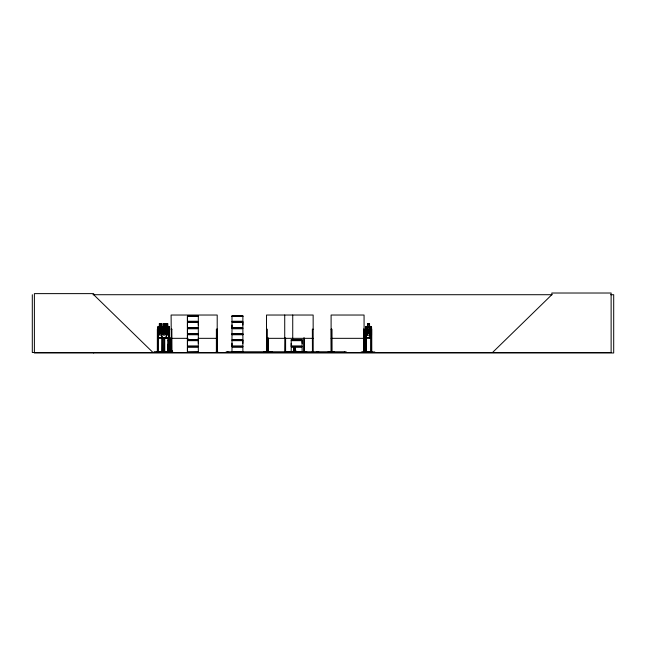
<?xml version="1.0" encoding="UTF-8"?>
<svg xmlns="http://www.w3.org/2000/svg" width="646" height="646" viewBox="0 0 646 646"><rect width="100%" height="100%" fill="white"/><g stroke="black" fill="none" stroke-linecap="round" stroke-linejoin="round"><path stroke-width="0.97" d="M187.429 346.022L187.429 340.668L198.322 340.668L198.306 346.022L187.413 346.022L187.413 340.668M187.429 327.692L187.429 322.338L198.322 322.338L198.306 327.692L187.413 327.692L187.413 322.338M198.306 343.341L198.306 340.668M198.306 325.011L198.306 322.338M231.987 346.022L231.987 340.668L242.888 340.668L242.88 346.022L231.987 346.022L231.995 343.341M231.987 327.692L231.987 322.338L242.888 322.338L242.88 327.692L231.987 327.692L231.995 325.011M242.88 343.341L242.88 340.668M242.88 325.011L242.88 322.338M291.209 346.022L291.209 340.668L302.118 340.668L302.102 346.022L291.209 346.022L291.225 343.341M302.102 343.341L302.102 340.668M263.713 352.377L272.45 352.377M263.713 352.054L272.45 352.022M168.776 351.618L169.05 344.124L168.889 351.618M170.326 338.286L170.932 338.488L170.988 341.072A1.946 0.767 -90 0 1 171.142 344.124L171.02 352.498L154.321 352.49M171.093 351.618L171.255 344.124A1.946 0.767 -90 0 0 171.093 341.072L170.988 341.072M294.277 352.425L294.503 346.902M168.646 350.689L168.582 350.843M171.65 350.899C170.173 350.302 172.619 350.6 171.182 350.495M168.13 338.722L168.008 341.072L168.404 338.036M168.598 350.463L168.59 350.584M169.535 350.843L169.535 350.503M169.252 350.875L169.446 350.439M170.835 350.463L170.835 350.875M170.964 350.681L170.964 350.843M294.39 346.902L293.615 352.441M170.229 338.722L170.52 338.133M170.382 338.488L170.213 341.072A1.946 0.767 -90 0 0 170.059 344.124L169.995 351.707L171.973 351.65L171.973 352.498L171.836 329.194M293.357 352.425L294.358 346.902L294.794 346.902L296.078 352.425L294.786 346.902L295.27 350.584M168.751 337.898L169.317 335.121M168.792 337.995L169.454 335.137L169.454 327.441L168.856 326.424L158.173 326.424M165.917 337.898L166.49 335.121M165.957 337.995L166.563 335.121L165.974 323.557L167.75 323.557L167.694 326.521L168.549 327.482L168.549 332.827L167.694 335.121L166.111 335.121M293.09 352.425L294.318 346.902L293.018 352.425M370.764 337.995L371.563 335.137L371.563 327.441L370.828 326.424L366.137 326.424L365.507 327.449L366.234 326.521M370.828 337.898L366.169 337.898L365.499 335.137L366.12 337.995L370.877 337.995L371.531 335.137M370.764 337.898L371.426 335.121L370.812 337.995M167.548 352.417L167.564 352.022M362.398 352.054L362.446 352.498M368.672 352.377L368.713 352.498M334.208 352.054L334.248 352.498L327.942 352.441M168.057 338.488L168.501 337.995M166.208 333.166L166.805 331.374L167.742 334.144L168.275 334.16L167.144 330.768L168.226 327.465L167.669 327.498L166.781 330.098L166.208 328.41M161.904 332.827L161.056 335.121L159.465 335.121L158.617 332.827L158.617 327.482L159.465 326.521L159.465 323.654M155.234 352.49L155.533 352.038M156.59 352.038L156.663 352.498L156.841 352.038M168.889 352.345L169.147 350.342L169.623 350.342L169.607 352.24M169.712 352.49L170.027 351.23M217.201 352.498L217.201 315.03L171.101 315.03L171.4 352.482M171.949 352.49L172.232 351.23L172.143 352.038M171.545 352.054L171.61 352.498M367.558 326.521L366.565 327.482L366.565 332.827L367.558 335.121L369.431 335.121L370.4 332.827L370.4 327.482L369.431 326.521L370.4 327.482M369.431 335.121L370.424 332.827M157.584 352.498L157.632 327.449L158.254 326.424M157.769 327.49L158.278 326.521M162.025 326.424L161.46 327.49L162.009 337.995M162.049 326.521L161.403 327.449L161.403 335.137L162.049 337.898L161.912 352.498M231.987 352.264L231.995 347.096L242.888 347.096L242.888 352.264L231.995 352.474M164.851 326.521L164.835 323.557L163.172 323.654L163.252 326.521L162.316 327.482L162.316 332.827L163.172 335.121L164.77 335.121L165.634 332.827L165.634 327.482L164.77 326.521L164.77 323.654M154.459 352.498L154.386 352.038M187.429 334.144L198.33 333.942L198.322 328.766L187.413 328.766L187.413 333.925M187.413 352.49L198.33 352.272L198.306 347.096L187.413 347.096L187.413 352.264M231.995 334.144L242.896 333.934L242.888 328.766L231.987 328.766L231.987 333.925M291.185 352.482L292.8 352.272M492.527 352.498L551.829 294.713L551.829 293.018L611.124 293.018L611.124 352.498L32.3 352.498L32.3 294.713M366.565 327.482L367.566 326.521L367.631 323.654L367.622 326.521M153.837 352.441L172.845 352.441L172.773 352.013L153.893 352.013L153.91 352.498M170.245 352.441L170.35 352.013L170.366 352.498M295.658 352.441L294.738 346.902M170.504 338.036L170.988 338.972M92.927 294.713L552.136 294.713M610.672 294.713L613.7 294.713L613.7 352.982L34.383 352.982L34.383 293.623L93.686 293.623L93.686 294.713L152.981 352.498M187.405 315.886L198.33 315.886M231.979 315.886L242.896 315.886M198.33 316.072L187.405 316.096L187.413 321.256L198.322 321.256L198.322 316.096M231.979 316.072L242.896 316.072M198.306 316.411L187.429 316.411L187.429 321.256M231.995 316.411L242.88 316.411M187.34 321.635L198.395 321.635M231.906 321.635L242.969 321.635M187.34 321.966L198.395 321.966M231.906 321.966L242.969 321.966M159.392 326.521L159.336 323.557L161.112 323.557L161.056 326.521L161.904 327.482M164.908 323.557L163.115 323.557L163.172 326.521M367.485 326.424L367.501 323.557L369.56 323.557L369.56 326.424M159.392 323.654L161.056 323.654M367.558 323.654L369.496 323.654L369.391 337.995M369.092 324.13L367.889 324.13L367.897 325.091L369.092 325.091L369.076 324.13M157.632 327.449L158.157 337.995L168.872 337.995M166.111 327.482L167.694 327.482L167.694 332.827L166.111 332.827M168.776 326.424L169.454 327.441M369.431 327.482L366.92 327.474L368.172 330.744C365.426 334.531 367.768 335.944 368.6 331.374C369.48 335.944 371.716 334.523 368.995 330.768C371.652 327.175 369.399 325.737 368.567 330.098L367.469 327.441L367.566 332.827M370.764 326.521L371.563 327.441L371.498 352.498M187.34 328.063L198.395 328.063M231.906 328.063L242.969 328.063M187.34 328.394L198.395 328.394M231.906 328.394L242.969 328.394M169.317 329.194L168.848 329.194L168.8 352.498M171.053 329.194L171.884 329.194M217.201 329.194L216.378 329.194L216.378 352.498M266.532 329.194L267.323 329.194L267.323 352.498M313.149 329.194L312.357 329.194L312.446 352.498M331.099 329.194L331.866 329.194L331.931 352.498M365.531 329.194L366.298 329.194M367.558 332.827L369.431 332.827M198.306 333.788L187.429 333.788L187.429 328.766M231.995 333.788L242.88 333.788M198.306 334.741L187.429 334.741L187.429 339.586L198.322 339.586L198.322 334.426L187.405 334.426L187.413 339.586M231.995 334.741L242.88 334.741M157.632 335.137L158.238 337.995M158.205 337.898L168.832 337.898M171.101 338.334L188.139 338.334M198.161 338.334L217.201 338.334M266.532 338.334L313.14 338.334M331.099 338.334L364.061 338.334M169.05 344.124A1.946 0.767 -90 0 0 168.889 341.072L168.727 338.488M291.209 339.586L302.118 339.586M187.34 339.966L198.395 339.966M231.906 339.966L242.969 339.966M291.136 339.966L302.191 339.966M187.34 340.297L198.395 340.297M231.906 340.297L242.969 340.297M291.136 340.297L302.191 340.297M170.213 341.072L170.326 341.072A1.946 0.767 -90 0 0 170.173 344.124L170.326 351.618M168.121 341.072A1.946 0.767 -90 0 0 167.96 344.124L167.79 351.707L169.389 351.65M187.34 346.393L198.395 346.393M231.906 346.393L242.969 346.393M291.136 346.393L302.191 346.393M187.34 346.724L198.395 346.724M231.906 346.724L242.969 346.724M291.136 346.724L302.191 346.724M171.836 350.342L171.351 350.342L171.351 352.038M168.961 351.23L167.403 351.23L167.403 352.24M169.607 351.23L171.174 351.23L171.247 352.498M157.285 351.65L158.149 351.65M161.888 351.65L162.752 351.65M163.931 351.65L164.787 351.65M217.29 351.65L216.289 351.65L216.329 352.498M266.435 351.65L267.412 351.65L267.412 352.498M303.58 351.65L304.549 351.65L304.702 352.441M313.237 351.65L312.26 351.65L312.26 352.498M331.027 351.65L331.947 351.65M364.352 351.65L363.432 351.65L363.44 352.498M366.379 351.65L365.45 351.65L365.466 352.498M370.869 351.65L371.789 351.65M157.882 351.892L162.154 351.892M162.493 351.876L163.777 351.876M164.528 351.892L168.8 351.892M285.702 351.892L291.532 351.892M301.634 351.892L303.58 351.892M366.145 351.892L371.103 351.892M187.437 352.11L198.298 352.11L187.429 352.118L187.429 347.096M232.011 352.11L242.864 352.11L231.995 352.118M334.248 352.013L328.015 352.013L328.031 352.498M361.122 352.498L361.122 352.013L374.817 352.013L374.801 352.498M295.246 352.264L302.126 352.264L302.102 347.096L291.209 347.096L291.209 352.264M304.969 352.441L305.009 352.013M218.009 352.441L216.773 352.441M217.096 352.441L217.161 329.194M367.429 352.441L367.356 352.013L367.34 352.498M361.203 352.441L374.89 352.441M166.2 352.441L166.143 352.013L166.127 352.498M165.804 352.441L165.739 352.013L165.731 352.498M159.126 352.054L159.086 352.498M157.648 352.49L157.697 351.65M371.563 327.441L370.788 326.424L371.458 327.482M166.014 326.424L166.62 327.441L166.62 335.137M168.751 326.521L169.317 327.482M366.565 332.827L367.566 335.121M168.663 338.286L168.889 338.972M368.575 352.054L368.535 352.498M365.563 335.121L366.185 337.995L365.571 335.121L365.636 327.49L366.201 326.424L365.571 327.49L365.563 352.498M294.633 346.902L295.085 352.425M167.96 344.124L168.121 351.618M371.773 352.498L371.716 329.194L370.949 329.194L370.885 352.498M371.555 351.65L371.555 352.498M371.393 327.482L371.393 335.121M371.402 351.65L371.369 352.498M371.167 329.194L371.167 351.529M371.103 351.65L371.103 352.498M366.298 336.962L366.363 352.498M366.266 351.65L366.266 352.498M366.08 329.194L366.145 352.498M365.983 351.65L365.951 352.498M365.749 329.194L365.749 352.498M365.684 351.65L365.684 352.498M364.239 351.65L364.239 352.498L364.271 329.194L363.504 329.194L363.536 352.498M364.118 352.498L364.061 315.03L331.099 315.03L331.123 352.498M363.964 351.65L363.932 352.498M363.851 351.65L363.819 352.498M363.722 329.194L363.658 352.498M346.135 352.498L346.135 351.771L226.197 351.771L226.197 352.498M344.439 351.771L344.439 352.498M331.648 329.194L331.648 351.65M331.438 351.65L331.438 352.498M331.309 329.194L331.406 352.498M331.245 351.65L331.245 352.498M318.696 351.771L318.696 352.498M317 351.771L317 352.498M313.262 352.013L313.262 352.498M313.205 352.498L313.14 315.03L266.532 315.03L266.467 352.498M313.052 351.65L313.052 352.498M306.834 352.498L306.834 352.013L303.2 352.013L303.2 352.498M306.131 352.013L306.164 352.498M305.388 352.013L305.388 352.498M304.662 352.013L304.662 352.498M304.46 337.931L304.46 352.498M304.371 351.65L304.371 352.498M303.862 352.013L303.943 352.498M303.757 351.65L303.757 352.498M303.668 337.931L303.58 352.498M301.165 352.013L301.157 352.498M299.712 352.013L299.712 352.498M299.373 352.013L299.332 352.498M298.993 352.013L298.993 352.498M298.274 352.013L298.194 352.498M297.572 352.013L297.523 352.498M292.735 315.03L292.735 338.334M287.866 351.771L287.866 352.498M286.17 351.771L286.17 352.498M285.605 337.931L285.613 352.498L285.702 351.65L284.725 351.65L284.7 352.498L284.821 337.931M285.516 351.65L285.516 352.498M284.91 351.65L284.91 352.498M284.725 315.03L284.725 338.334M272.45 352.013L272.459 352.498M268.324 352.498L268.324 351.65L267.84 351.65L267.84 352.498L267.937 337.979M268.243 337.979L268.227 352.498M267.226 351.65L267.226 352.498M266.62 351.65L266.62 352.498M266.41 352.013L266.41 352.498M263.713 352.013L263.713 352.498M242.888 316.096L242.88 321.256L231.987 321.256L231.987 316.096M227.893 351.771L227.893 352.498M217.888 352.498L217.888 352.013L216.652 352.013L216.652 352.498M216.515 351.65L216.523 352.498M171.707 350.342L171.804 352.498M171.481 350.342L171.481 352.038M169.696 351.23L169.696 352.038M169.494 350.342L169.494 352.038M169.373 327.441L169.373 352.498M169.074 329.194L169.074 352.498L168.872 351.23M168.606 337.931L168.622 352.498M168.549 351.65L168.549 352.498M167.621 326.521L167.621 323.654L166.03 323.654L166.111 326.521M164.714 337.931L164.77 352.498M164.472 337.931L164.528 352.498M164.383 351.65L164.342 352.498M164.245 337.931L164.197 352.498M164.019 351.65L164.019 352.498M164.003 337.931L163.947 352.498M162.679 337.931L162.695 352.498M162.663 351.65L162.663 352.498M162.429 337.931L162.485 352.498M162.34 351.65L162.34 352.498M162.211 336.962L162.154 352.498M161.032 323.557L160.975 326.521M160.951 352.013L160.951 352.498M160.547 352.013L160.547 352.498M158.092 351.65L158.125 352.498M158.076 352.498L158.076 329.194L157.358 329.194L157.341 352.498M157.826 329.194L157.826 351.529M93.686 352.498L93.686 352.982M161.645 334.055L161.096 334.144L160.168 331.374L159.271 334.063L158.69 334.16L159.804 330.744L158.827 327.417L160.135 330.098L161.032 327.498L161.581 327.465L160.507 330.768L161.645 334.055M165.578 334.055L165.029 334.144L164.084 331.374L163.155 334.144L162.598 334.16L163.721 330.744L162.735 327.417L164.06 330.098L164.956 327.498L165.513 327.465L164.431 330.768L165.578 334.055M160.773 324.13L159.756 324.13L159.756 325.091L160.773 325.091L160.773 324.13M164.488 324.13L163.462 324.13L163.462 325.091L164.488 325.091L164.488 324.13M167.411 324.13L166.393 324.13L166.393 325.091L167.411 325.091L167.411 324.13M161.056 327.482L159.465 327.482L159.465 332.827L161.056 332.827L161.056 327.482M164.77 327.482L163.172 327.482L163.172 332.827L164.77 332.827L164.77 327.482M198.33 334.152L187.405 334.152L198.322 334.224M242.896 334.152L231.979 334.216L242.888 334.224M242.896 334.402L231.979 334.402L231.995 339.586L242.888 339.586L242.888 334.426M292.824 352.11L291.233 352.11L292.832 352.118M302.094 352.11L295.254 352.11L302.102 352.118M300.495 352.498L300.495 352.013L300.463 352.498"/></g></svg>
